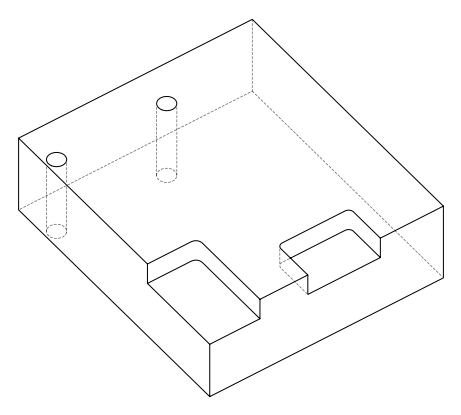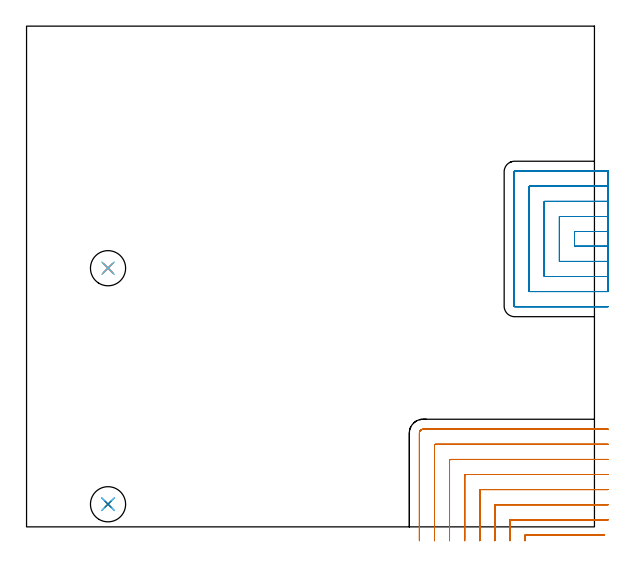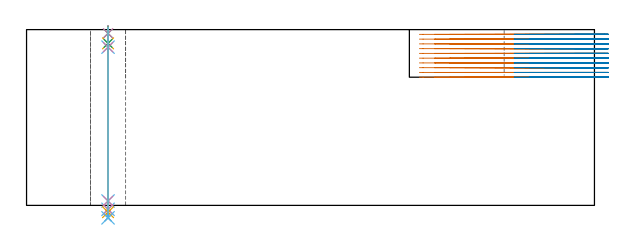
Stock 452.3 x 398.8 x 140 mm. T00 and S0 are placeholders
(PLAN: 12 operations, 9 tool changes, 57.3 min)
(1 MILL_CORNER_NOTCH_RECTANGULAR | CORNER_NOTCH_RECTANGULAR | NXT0201_012 | Follow Part, ap 4, ae 75% | 27.08 min | 477820 mm3)
(2 MILL_SLOT | SLOT_PARTIAL_RECTANGULAR | NXT0201_012 | Follow Part, ap 4, ae 75% | 26.38 min | 336260 mm3)
(3 SPOT_DRILL | STEP1HOLE | NXT0321_9005460120000 | 0.05 min | 187 mm3)
(4 SPOT_DRILL_1 | STEP1HOLE_1 | NXT0321_9005460120000 | 0.05 min | 154 mm3)
(5 DRILL_BLIND_HOLE_INTO_CENTER | STEP1HOLE | UGT0301_193 | 0.05 min | 320 mm3)
(6 GUN_DRILL_THROUGH_HOLE | STEP1HOLE | UGT0307_003 | 0.64 min | 4982 mm3)
(7 SPADE_DRILL_TO_ENLARGE_THROUGH_HOLE | STEP1HOLE | UGT0306_008 | 0.59 min | 28167 mm3)
(8 DRILL_TO_ENLARGE_THROUGH_HOLE | STEP1HOLE | UGT0301_391 | 0.61 min | 52477 mm3)
(9 DRILL_BLIND_HOLE_INTO_CENTER_1 | STEP1HOLE_1 | UGT0301_193 | 0.05 min | 324 mm3)
(10 GUN_DRILL_THROUGH_HOLE_1 | STEP1HOLE_1 | UGT0307_003 | 0.64 min | 4971 mm3)
(11 SPADE_DRILL_TO_ENLARGE_THROUGH_HOLE_1 | STEP1HOLE_1 | UGT0306_008 | 0.59 min | 28151 mm3)
(12 DRILL_TO_ENLARGE_THROUGH_HOLE_1 | STEP1HOLE_1 | UGT0301_391 | 0.61 min | 52535 mm3)
(TOOL NXT0201_012 | ENDMILL 16mm [2P460-1600-NA 1630] | D16 FL38 Z6)
(TOOL NXT0321_9005460120000 | NC Spot Drill, 142deg, 12mm, Carbide, Uncoated | D12 PA142 FL30 Z2)
(TOOL UGT0301_193 | Twist Drill 7.3 mm | D7.3 PA118 FL66 Z2)
(TOOL UGT0307_003 | Gun Drill 7 mm | D7 PA130 FL24 Z1)
(TOOL UGT0306_008 | Spade Drill 17.5mm | D17.5 PA132 FL10 Z2)
(TOOL UGT0301_391 | Twist Drill 28 mm | D28 PA118 FL165 Z2)
(OP 1 MILL_CORNER_NOTCH_RECTANGULAR)
G17 G21 G94 G90
T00 M6
G54
G17 G0 G90 X460.231 Y-6.3 S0 M3
G43 Z150. H1
Z136.21
G94 G1 X457.231 F250.
X397.693 F500.
G3 X396.9 Y-7.093 R0.8
G1 Y-8.
Y-11. F250.
G0 Z150.
X463.3 Y5.7
Z136.21
G1 X460.3
X385.694 F500.
G3 X384.9 Y4.906 R0.8
G1 Y-8.
Y-11. F250.
G0 Z150.
X463.3 Y17.7
Z136.21
G1 X460.3
X373.694 F500.
G3 X372.9 Y16.906 R0.8
G1 Y-8.
Y-11. F250.
G0 Z150.
X463.3 Y29.7
Z136.21
G1 X460.3
X361.694 F500.
G3 X360.9 Y28.906 R0.8
G1 Y-8.
Y-11. F250.
G0 Z150.
X463.3 Y41.7
Z136.21
G1 X460.3
X349.695 F500.
G3 X348.9 Y40.905 R0.8
G1 Y-8.
Y-11. F250.
G0 Z150.
X463.3 Y53.7
Z136.21
G1 X460.3
X337.695 F500.
G3 X336.9 Y52.905 R0.8
G1 Y-8.
Y-11. F250.
G0 Z150.
X463.3 Y65.7
Z136.21
G1 X460.3
X325.695 F500.
G3 X324.9 Y64.905 R0.8
G1 Y-8.
Y-11. F250.
G0 Z150.
X463.3 Y77.7
Z136.21
G1 X460.3
X315.8 F500.
G3 X312.9 Y74.8 R2.9
G1 Y-8.
Y-11. F250.
G0 Z150.
X460.231 Y-6.3
Z132.42
G1 X457.231
X397.693 F500.
G3 X396.9 Y-7.093 R0.8
G1 Y-8.
Y-11. F250.
G0 Z150.
X463.3 Y5.7
Z132.42
G1 X460.3
X385.694 F500.
G3 X384.9 Y4.906 R0.8
G1 Y-8.
Y-11. F250.
G0 Z150.
X463.3 Y17.7
Z132.42
G1 X460.3
X373.694 F500.
G3 X372.9 Y16.906 R0.8
G1 Y-8.
Y-11. F250.
G0 Z150.
X463.3 Y29.7
Z132.42
G1 X460.3
X361.694 F500.
G3 X360.9 Y28.906 R0.8
G1 Y-8.
Y-11. F250.
G0 Z150.
X463.3 Y41.7
Z132.42
G1 X460.3
X349.695 F500.
G3 X348.9 Y40.905 R0.8
G1 Y-8.
Y-11. F250.
G0 Z150.
X463.3 Y53.7
Z132.42
G1 X460.3
X337.695 F500.
G3 X336.9 Y52.905 R0.8
G1 Y-8.
Y-11. F250.
G0 Z150.
X463.3 Y65.7
Z132.42
G1 X460.3
X325.695 F500.
G3 X324.9 Y64.905 R0.8
G1 Y-8.
Y-11. F250.
G0 Z150.
X463.3 Y77.7
Z132.42
G1 X460.3
X315.8 F500.
G3 X312.9 Y74.8 R2.9
G1 Y-8.
Y-11. F250.
G0 Z150.
X460.231 Y-6.3
Z128.63
G1 X457.231
X397.693 F500.
G3 X396.9 Y-7.093 R0.8
G1 Y-8.
Y-11. F250.
G0 Z150.
X463.3 Y5.7
Z128.63
G1 X460.3
X385.694 F500.
G3 X384.9 Y4.906 R0.8
G1 Y-8.
Y-11. F250.
G0 Z150.
X463.3 Y17.7
Z128.63
G1 X460.3
X373.694 F500.
G3 X372.9 Y16.906 R0.8
G1 Y-8.
Y-11. F250.
G0 Z150.
X463.3 Y29.7
Z128.63
G1 X460.3
X361.694 F500.
G3 X360.9 Y28.906 R0.8
G1 Y-8.
Y-11. F250.
G0 Z150.
X463.3 Y41.7
Z128.63
G1 X460.3
X349.695 F500.
G3 X348.9 Y40.905 R0.8
G1 Y-8.
Y-11. F250.
G0 Z150.
X463.3 Y53.7
Z128.63
G1 X460.3
X337.695 F500.
G3 X336.9 Y52.905 R0.8
G1 Y-8.
Y-11. F250.
G0 Z150.
X463.3 Y65.7
Z128.63
G1 X460.3
X325.695 F500.
G3 X324.9 Y64.905 R0.8
G1 Y-8.
Y-11. F250.
G0 Z150.
X463.3 Y77.7
Z128.63
G1 X460.3
X315.8 F500.
G3 X312.9 Y74.8 R2.9
G1 Y-8.
Y-11. F250.
G0 Z150.
X460.231 Y-6.3
Z124.84
G1 X457.231
X397.693 F500.
G3 X396.9 Y-7.093 R0.8
G1 Y-8.
Y-11. F250.
G0 Z150.
X463.3 Y5.7
Z124.84
G1 X460.3
X385.694 F500.
G3 X384.9 Y4.906 R0.8
G1 Y-8.
Y-11. F250.
G0 Z150.
X463.3 Y17.7
Z124.84
G1 X460.3
X373.694 F500.
G3 X372.9 Y16.906 R0.8
G1 Y-8.
Y-11. F250.
G0 Z150.
X463.3 Y29.7
Z124.84
G1 X460.3
X361.694 F500.
G3 X360.9 Y28.906 R0.8
G1 Y-8.
Y-11. F250.
G0 Z150.
X463.3 Y41.7
Z124.84
G1 X460.3
X349.695 F500.
G3 X348.9 Y40.905 R0.8
G1 Y-8.
Y-11. F250.
G0 Z150.
X463.3 Y53.7
Z124.84
G1 X460.3
X337.695 F500.
G3 X336.9 Y52.905 R0.8
G1 Y-8.
Y-11. F250.
G0 Z150.
X463.3 Y65.7
Z124.84
G1 X460.3
X325.695 F500.
G3 X324.9 Y64.905 R0.8
G1 Y-8.
Y-11. F250.
G0 Z150.
X463.3 Y77.7
Z124.84
G1 X460.3
X315.8 F500.
G3 X312.9 Y74.8 R2.9
G1 Y-8.
Y-11. F250.
G0 Z150.
X460.231 Y-6.3
Z121.05
G1 X457.231
X397.693 F500.
G3 X396.9 Y-7.093 R0.8
G1 Y-8.
Y-11. F250.
G0 Z150.
X463.3 Y5.7
Z121.05
G1 X460.3
X385.694 F500.
G3 X384.9 Y4.906 R0.8
G1 Y-8.
Y-11. F250.
G0 Z150.
X463.3 Y17.7
Z121.05
G1 X460.3
X373.694 F500.
G3 X372.9 Y16.906 R0.8
G1 Y-8.
Y-11. F250.
G0 Z150.
X463.3 Y29.7
Z121.05
G1 X460.3
X361.694 F500.
G3 X360.9 Y28.906 R0.8
G1 Y-8.
Y-11. F250.
G0 Z150.
X463.3 Y41.7
Z121.05
G1 X460.3
X349.695 F500.
G3 X348.9 Y40.905 R0.8
G1 Y-8.
Y-11. F250.
G0 Z150.
X463.3 Y53.7
Z121.05
G1 X460.3
X337.695 F500.
G3 X336.9 Y52.905 R0.8
G1 Y-8.
Y-11. F250.
G0 Z150.
X463.3 Y65.7
Z121.05
G1 X460.3
X325.695 F500.
G3 X324.9 Y64.905 R0.8
G1 Y-8.
Y-11. F250.
G0 Z150.
X463.3 Y77.7
Z121.05
G1 X460.3
X315.8 F500.
G3 X312.9 Y74.8 R2.9
G1 Y-8.
Y-11. F250.
G0 Z150.
X460.231 Y-6.3
Z117.26
G1 X457.231
X397.693 F500.
G3 X396.9 Y-7.093 R0.8
G1 Y-8.
Y-11. F250.
G0 Z150.
X463.3 Y5.7
Z117.26
G1 X460.3
X385.694 F500.
G3 X384.9 Y4.906 R0.8
G1 Y-8.
Y-11. F250.
G0 Z150.
X463.3 Y17.7
Z117.26
G1 X460.3
X373.694 F500.
G3 X372.9 Y16.906 R0.8
G1 Y-8.
Y-11. F250.
G0 Z150.
X463.3 Y29.7
Z117.26
G1 X460.3
X361.694 F500.
G3 X360.9 Y28.906 R0.8
G1 Y-8.
Y-11. F250.
G0 Z150.
X463.3 Y41.7
Z117.26
G1 X460.3
X349.695 F500.
G3 X348.9 Y40.905 R0.8
G1 Y-8.
Y-11. F250.
G0 Z150.
X463.3 Y53.7
Z117.26
G1 X460.3
X337.695 F500.
G3 X336.9 Y52.905 R0.8
G1 Y-8.
Y-11. F250.
G0 Z150.
X463.3 Y65.7
Z117.26
G1 X460.3
X325.695 F500.
G3 X324.9 Y64.905 R0.8
G1 Y-8.
Y-11. F250.
G0 Z150.
X463.3 Y77.7
Z117.26
G1 X460.3
X315.8 F500.
G3 X312.9 Y74.8 R2.9
G1 Y-8.
Y-11. F250.
G0 Z150.
X460.231 Y-6.3
Z113.47
G1 X457.231
X397.693 F500.
G3 X396.9 Y-7.093 R0.8
G1 Y-8.
Y-11. F250.
G0 Z150.
X463.3 Y5.7
Z113.47
G1 X460.3
X385.694 F500.
G3 X384.9 Y4.906 R0.8
G1 Y-8.
Y-11. F250.
G0 Z150.
X463.3 Y17.7
Z113.47
G1 X460.3
X373.694 F500.
G3 X372.9 Y16.906 R0.8
G1 Y-8.
Y-11. F250.
G0 Z150.
X463.3 Y29.7
Z113.47
G1 X460.3
X361.694 F500.
G3 X360.9 Y28.906 R0.8
G1 Y-8.
Y-11. F250.
G0 Z150.
X463.3 Y41.7
Z113.47
G1 X460.3
X349.695 F500.
G3 X348.9 Y40.905 R0.8
G1 Y-8.
Y-11. F250.
G0 Z150.
X463.3 Y53.7
Z113.47
G1 X460.3
X337.695 F500.
G3 X336.9 Y52.905 R0.8
G1 Y-8.
Y-11. F250.
G0 Z150.
X463.3 Y65.7
Z113.47
G1 X460.3
X325.695 F500.
G3 X324.9 Y64.905 R0.8
G1 Y-8.
Y-11. F250.
G0 Z150.
X463.3 Y77.7
Z113.47
G1 X460.3
X315.8 F500.
G3 X312.9 Y74.8 R2.9
G1 Y-8.
Y-11. F250.
G0 Z150.
X460.231 Y-6.3
Z109.68
G1 X457.231
X397.693 F500.
G3 X396.9 Y-7.093 R0.8
G1 Y-8.
Y-11. F250.
G0 Z150.
X463.3 Y5.7
Z109.68
G1 X460.3
X385.694 F500.
G3 X384.9 Y4.906 R0.8
G1 Y-8.
Y-11. F250.
G0 Z150.
X463.3 Y17.7
Z109.68
G1 X460.3
X373.694 F500.
G3 X372.9 Y16.906 R0.8
G1 Y-8.
Y-11. F250.
G0 Z150.
X463.3 Y29.7
Z109.68
G1 X460.3
X361.694 F500.
G3 X360.9 Y28.906 R0.8
G1 Y-8.
Y-11. F250.
G0 Z150.
X463.3 Y41.7
Z109.68
G1 X460.3
X349.695 F500.
G3 X348.9 Y40.905 R0.8
G1 Y-8.
Y-11. F250.
G0 Z150.
X463.3 Y53.7
Z109.68
G1 X460.3
X337.695 F500.
G3 X336.9 Y52.905 R0.8
G1 Y-8.
Y-11. F250.
G0 Z150.
X463.3 Y65.7
Z109.68
G1 X460.3
X325.695 F500.
G3 X324.9 Y64.905 R0.8
G1 Y-8.
Y-11. F250.
G0 Z150.
X463.3 Y77.7
Z109.68
G1 X460.3
X315.8 F500.
G3 X312.9 Y74.8 R2.9
G1 Y-8.
Y-11. F250.
G0 Z150.
X460.231 Y-6.3
Z105.89
G1 X457.231
X397.693 F500.
G3 X396.9 Y-7.093 R0.8
G1 Y-8.
Y-11. F250.
G0 Z150.
X463.3 Y5.7
Z105.89
G1 X460.3
X385.694 F500.
G3 X384.9 Y4.906 R0.8
G1 Y-8.
Y-11. F250.
G0 Z150.
X463.3 Y17.7
Z105.89
G1 X460.3
X373.694 F500.
G3 X372.9 Y16.906 R0.8
G1 Y-8.
Y-11. F250.
G0 Z150.
X463.3 Y29.7
Z105.89
G1 X460.3
X361.694 F500.
G3 X360.9 Y28.906 R0.8
G1 Y-8.
Y-11. F250.
G0 Z150.
X463.3 Y41.7
Z105.89
G1 X460.3
X349.695 F500.
G3 X348.9 Y40.905 R0.8
G1 Y-8.
Y-11. F250.
G0 Z150.
X463.3 Y53.7
Z105.89
G1 X460.3
X337.695 F500.
G3 X336.9 Y52.905 R0.8
G1 Y-8.
Y-11. F250.
G0 Z150.
X463.3 Y65.7
Z105.89
G1 X460.3
X325.695 F500.
G3 X324.9 Y64.905 R0.8
G1 Y-8.
Y-11. F250.
G0 Z150.
X463.3 Y77.7
Z105.89
G1 X460.3
X315.8 F500.
G3 X312.9 Y74.8 R2.9
G1 Y-8.
Y-11. F250.
G0 Z150.
X460.231 Y-6.3
Z102.1
G1 X457.231
X397.693 F500.
G3 X396.9 Y-7.093 R0.8
G1 Y-8.
Y-11. F250.
G0 Z150.
X463.3 Y5.7
Z102.1
G1 X460.3
X385.694 F500.
G3 X384.9 Y4.906 R0.8
G1 Y-8.
Y-11. F250.
G0 Z150.
X463.3 Y17.7
Z102.1
G1 X460.3
X373.694 F500.
G3 X372.9 Y16.906 R0.8
G1 Y-8.
Y-11. F250.
G0 Z150.
X463.3 Y29.7
Z102.1
G1 X460.3
X361.694 F500.
G3 X360.9 Y28.906 R0.8
G1 Y-8.
Y-11. F250.
G0 Z150.
X463.3 Y41.7
Z102.1
G1 X460.3
X349.695 F500.
G3 X348.9 Y40.905 R0.8
G1 Y-8.
Y-11. F250.
G0 Z150.
X463.3 Y53.7
Z102.1
G1 X460.3
X337.695 F500.
G3 X336.9 Y52.905 R0.8
G1 Y-8.
Y-11. F250.
G0 Z150.
X463.3 Y65.7
Z102.1
G1 X460.3
X325.695 F500.
G3 X324.9 Y64.905 R0.8
G1 Y-8.
Y-11. F250.
G0 Z150.
X463.3 Y77.7
Z102.1
G1 X460.3
X315.8 F500.
G3 X312.9 Y74.8 R2.9
G1 Y-8.
Y-11. F250.
G0 Z150.
M5
M2
(OP 2 MILL_SLOT)
G17 G21 G94 G90
T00 M6
G54
G17 G0 G90 X463.3 Y235.2 S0 M3
G43 Z150. H1
Z136.21
G94 G1 X460.3 F250.
X436.4 F500.
Y223.4
X460.3
X463.3 F250.
Y247.2
X460.3
X424.4 F500.
Y211.4
X460.3
X463.3 F250.
Y259.2
X460.3
X412.4 F500.
Y199.4
X460.3
X463.3 F250.
Y271.2
X460.3
X400.4 F500.
Y187.4
X460.3
X463.3 F250.
Y283.2
X460.3
X388.8 F500.
G3 X388.4 Y282.8 R0.4
G1 Y175.8
G3 X388.8 Y175.4 R0.4
G1 X460.3
X463.3 F250.
G0 Y235.2 Z132.42
G1 X460.3
X436.4 F500.
Y223.4
X460.3
X463.3 F250.
Y247.2
X460.3
X424.4 F500.
Y211.4
X460.3
X463.3 F250.
Y259.2
X460.3
X412.4 F500.
Y199.4
X460.3
X463.3 F250.
Y271.2
X460.3
X400.4 F500.
Y187.4
X460.3
X463.3 F250.
Y283.2
X460.3
X388.8 F500.
G3 X388.4 Y282.8 R0.4
G1 Y175.8
G3 X388.8 Y175.4 R0.4
G1 X460.3
X463.3 F250.
G0 Y235.2 Z128.63
G1 X460.3
X436.4 F500.
Y223.4
X460.3
X463.3 F250.
Y247.2
X460.3
X424.4 F500.
Y211.4
X460.3
X463.3 F250.
Y259.2
X460.3
X412.4 F500.
Y199.4
X460.3
X463.3 F250.
Y271.2
X460.3
X400.4 F500.
Y187.4
X460.3
X463.3 F250.
Y283.2
X460.3
X388.8 F500.
G3 X388.4 Y282.8 R0.4
G1 Y175.8
G3 X388.8 Y175.4 R0.4
G1 X460.3
X463.3 F250.
G0 Y235.2 Z124.84
G1 X460.3
X436.4 F500.
Y223.4
X460.3
X463.3 F250.
Y247.2
X460.3
X424.4 F500.
Y211.4
X460.3
X463.3 F250.
Y259.2
X460.3
X412.4 F500.
Y199.4
X460.3
X463.3 F250.
Y271.2
X460.3
X400.4 F500.
Y187.4
X460.3
X463.3 F250.
Y283.2
X460.3
X388.8 F500.
G3 X388.4 Y282.8 R0.4
G1 Y175.8
G3 X388.8 Y175.4 R0.4
G1 X460.3
X463.3 F250.
G0 Y235.2 Z121.05
G1 X460.3
X436.4 F500.
Y223.4
X460.3
X463.3 F250.
Y247.2
X460.3
X424.4 F500.
Y211.4
X460.3
X463.3 F250.
Y259.2
X460.3
X412.4 F500.
Y199.4
X460.3
X463.3 F250.
Y271.2
X460.3
X400.4 F500.
Y187.4
X460.3
X463.3 F250.
Y283.2
X460.3
X388.8 F500.
G3 X388.4 Y282.8 R0.4
G1 Y175.8
G3 X388.8 Y175.4 R0.4
G1 X460.3
X463.3 F250.
G0 Y235.2 Z117.26
G1 X460.3
X436.4 F500.
Y223.4
X460.3
X463.3 F250.
Y247.2
X460.3
X424.4 F500.
Y211.4
X460.3
X463.3 F250.
Y259.2
X460.3
X412.4 F500.
Y199.4
X460.3
X463.3 F250.
Y271.2
X460.3
X400.4 F500.
Y187.4
X460.3
X463.3 F250.
Y283.2
X460.3
X388.8 F500.
G3 X388.4 Y282.8 R0.4
G1 Y175.8
G3 X388.8 Y175.4 R0.4
G1 X460.3
X463.3 F250.
G0 Y235.2 Z113.47
G1 X460.3
X436.4 F500.
Y223.4
X460.3
X463.3 F250.
Y247.2
X460.3
X424.4 F500.
Y211.4
X460.3
X463.3 F250.
Y259.2
X460.3
X412.4 F500.
Y199.4
X460.3
X463.3 F250.
Y271.2
X460.3
X400.4 F500.
Y187.4
X460.3
X463.3 F250.
Y283.2
X460.3
X388.8 F500.
G3 X388.4 Y282.8 R0.4
G1 Y175.8
G3 X388.8 Y175.4 R0.4
G1 X460.3
X463.3 F250.
G0 Y235.2 Z109.68
G1 X460.3
X436.4 F500.
Y223.4
X460.3
X463.3 F250.
Y247.2
X460.3
X424.4 F500.
Y211.4
X460.3
X463.3 F250.
Y259.2
X460.3
X412.4 F500.
Y199.4
X460.3
X463.3 F250.
Y271.2
X460.3
X400.4 F500.
Y187.4
X460.3
X463.3 F250.
Y283.2
X460.3
X388.8 F500.
G3 X388.4 Y282.8 R0.4
G1 Y175.8
G3 X388.8 Y175.4 R0.4
G1 X460.3
X463.3 F250.
G0 Y235.2 Z105.89
G1 X460.3
X436.4 F500.
Y223.4
X460.3
X463.3 F250.
Y247.2
X460.3
X424.4 F500.
Y211.4
X460.3
X463.3 F250.
Y259.2
X460.3
X412.4 F500.
Y199.4
X460.3
X463.3 F250.
Y271.2
X460.3
X400.4 F500.
Y187.4
X460.3
X463.3 F250.
Y283.2
X460.3
X388.8 F500.
G3 X388.4 Y282.8 R0.4
G1 Y175.8
G3 X388.8 Y175.4 R0.4
G1 X460.3
X463.3 F250.
G0 Y235.2 Z102.1
G1 X460.3
X436.4 F500.
Y223.4
X460.3
X463.3 F250.
Y247.2
X460.3
X424.4 F500.
Y211.4
X460.3
X463.3 F250.
Y259.2
X460.3
X412.4 F500.
Y199.4
X460.3
X463.3 F250.
Y271.2
X460.3
X400.4 F500.
Y187.4
X460.3
X463.3 F250.
Y283.2
X460.3
X388.8 F500.
G3 X388.4 Y282.8 R0.4
G1 Y175.8
G3 X388.8 Y175.4 R0.4
G1 X460.3
X463.3 F250.
G0 Z150.
M5
M2
(OP 3 SPOT_DRILL)
G17 G21 G94 G90
T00 M6
G54
G17 G0 G90 X64.9 Y18. S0 M3
G43 Z150. H0
G94 G81 G98 Z137. F250. R143.
G80
M5
M2
(OP 4 SPOT_DRILL_1)
G17 G21 G94 G90
T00 M6
G54
G17 G0 G90 X64.9 Y206. S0 M3
G43 Z150. H0
G94 G81 G98 Z137. F250. R143.
G80
M5
M2
(OP 5 DRILL_BLIND_HOLE_INTO_CENTER)
G17 G21 G94 G90
T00 M6
G54
G17 G0 G90 X64.9 Y18. S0 M3
G43 Z150. H0
G94 G81 G98 Z129.05 F250. R142.
G80
M5
M2
(OP 6 GUN_DRILL_THROUGH_HOLE)
G17 G21 G94 G90
T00 M6
G54
G17 G0 G90 X64.9 Y18. M8
G43 Z150. H0
Z137.873
S716 M3
G94 G1 Z126.021 F125. M26
G4 X.084
Z3.5 F250.
G4 X.084
Z-3.132 F125.
G4 X.084
M5
M9
G0 Z137.873
Z150.
M2
(OP 7 SPADE_DRILL_TO_ENLARGE_THROUGH_HOLE)
G17 G21 G94 G90
T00 M6
G54
G17 G0 G90 X64.9 Y18. S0 M3
G43 Z150. H0
G94 G73 G98 Z-5.396 F250. Q16.155 R142.
G80
M5
M2
(OP 8 DRILL_TO_ENLARGE_THROUGH_HOLE)
G17 G21 G94 G90
T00 M6
G54
G17 G0 G90 X64.9 Y18. S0 M3
G43 Z150. H0
G94 G73 G98 Z-9.912 F250. Q24.985 R142.
G80
M5
M2
(OP 9 DRILL_BLIND_HOLE_INTO_CENTER_1)
G17 G21 G94 G90
T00 M6
G54
G17 G0 G90 X64.9 Y206. S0 M3
G43 Z150. H0
G94 G81 G98 Z129.05 F250. R142.
G80
M5
M2
(OP 10 GUN_DRILL_THROUGH_HOLE_1)
G17 G21 G94 G90
T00 M6
G54
G17 G0 G90 X64.9 Y206. M8
G43 Z150. H0
Z137.873
S716 M3
G94 G1 Z126.021 F125. M26
G4 X.084
Z3.5 F250.
G4 X.084
Z-3.132 F125.
G4 X.084
M5
M9
G0 Z137.873
Z150.
M2
(OP 11 SPADE_DRILL_TO_ENLARGE_THROUGH_HOLE_1)
G17 G21 G94 G90
T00 M6
G54
G17 G0 G90 X64.9 Y206. S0 M3
G43 Z150. H0
G94 G73 G98 Z-5.396 F250. Q16.155 R142.
G80
M5
M2
(OP 12 DRILL_TO_ENLARGE_THROUGH_HOLE_1)
G17 G21 G94 G90
T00 M6
G54
G17 G0 G90 X64.9 Y206. S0 M3
G43 Z150. H0
G94 G73 G98 Z-9.912 F250. Q24.985 R142.
G80
M5
M2
